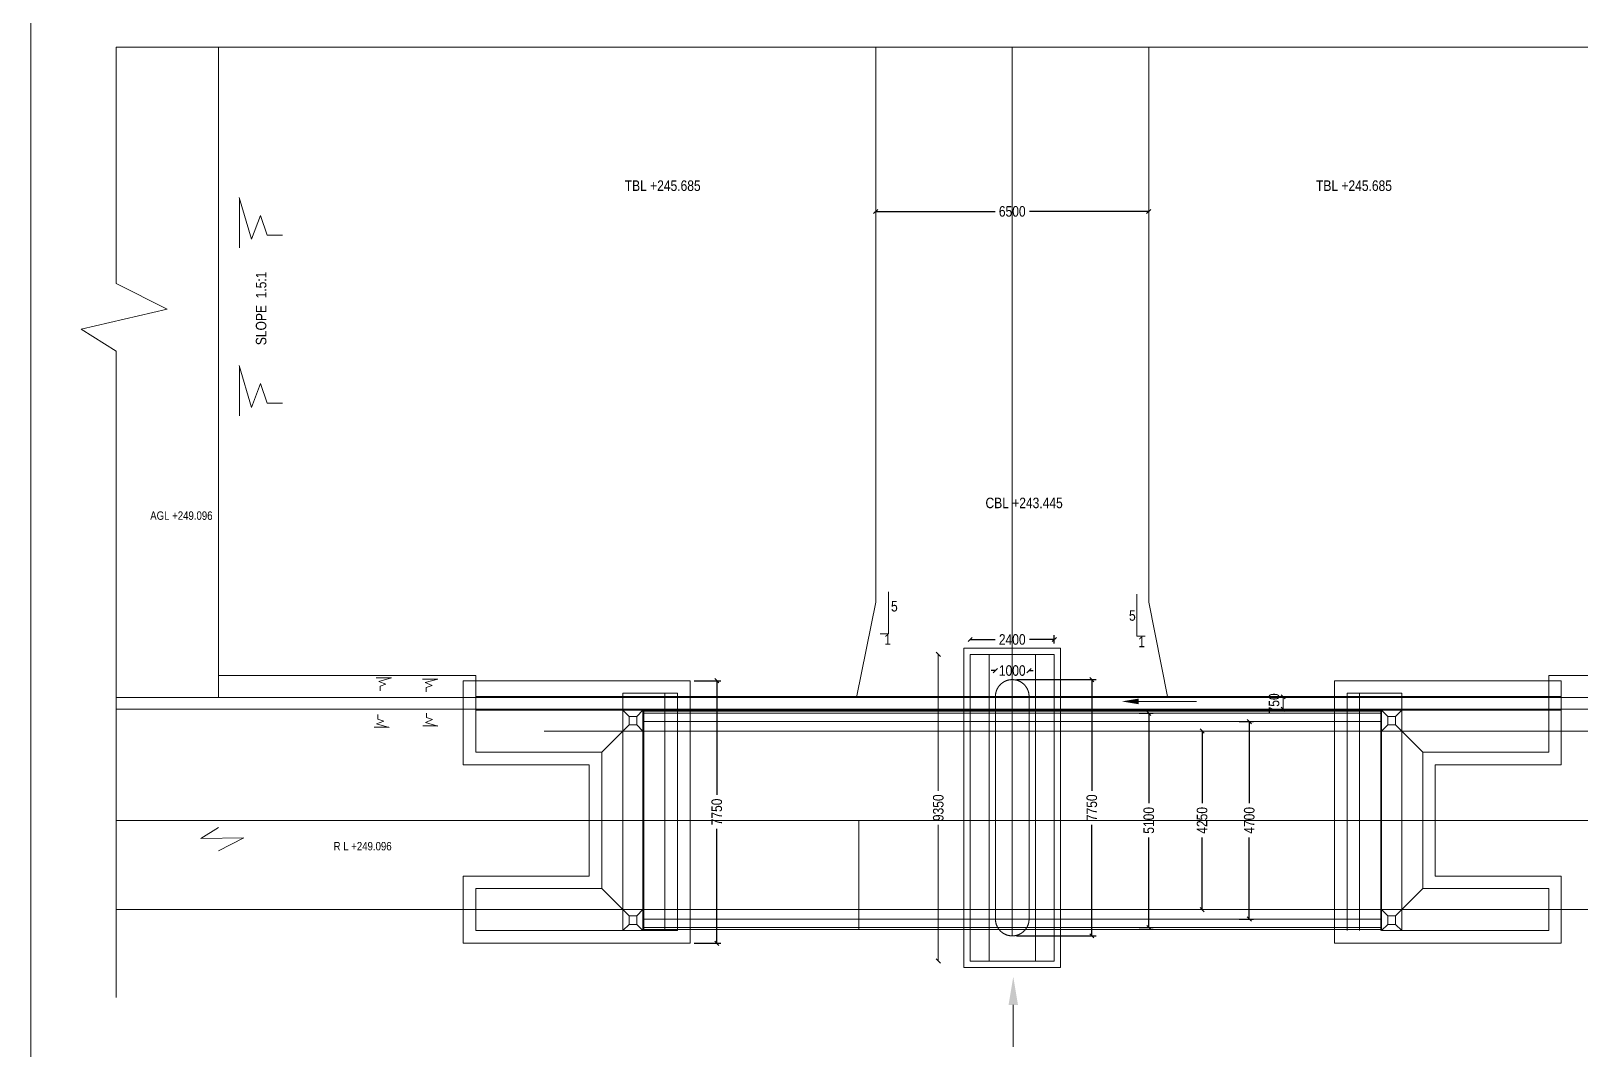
# Model space of a CAD drawing. Header units: millimetres. Extents: x 767120 to 842285, y -73974 to -15864.
# Drawn here: x 767120 to 803994, y -54050 to -29816 of the extents above; entities that cross this region are included whole.
import ezdxf

# ---------------------------------------------------------------- set-up
doc = ezdxf.new("R2010")
doc.units = ezdxf.units.MM
doc.header["$LTSCALE"] = 300
doc.header["$MEASUREMENT"] = 0
doc.linetypes.add('CENTER', pattern=[2, 1.25, -0.25, 0.25, -0.25])
doc.linetypes.add('DASHED', pattern=[0.75, 0.5, -0.25])
doc.layers.add('abutment', color=7, linetype='Continuous')
doc.layers.add('slab', color=7, linetype='Continuous')
doc.styles.add('ARIAL NARROW', font='ARIALN.TTF', dxfattribs={"height": 250})
doc.dimstyles.new('STANDARD$0', dxfattribs={"dimscale": 88.888889, "dimtxt": 0.02, "dimasz": 0.02, "dimexe": 0.05, "dimexo": 0.1, "dimgap": 0.002, "dimtad": 2, "dimdec": 0, "dimzin": 1, "dimdsep": 46, "dimtxsty": 'Standard', "dimcen": 0.09, "dimadec": 0, "dimazin": 0, "dimtfac": 1, "dimtdec": 4, "dimtofl": 0, "dimtmove": 0, "dimatfit": 3, "dimfxl": 1, "dimtolj": 1, "dimtzin": 1, "dimarcsym": 0})

# ---------------------------------------------------------------- blocks, each defined once
blk = doc.blocks.new('_Oblique')
at = {"color": 0, "linetype": 'ByBlock', "lineweight": -2}
blk.add_line((-0.5, -0.5), (0.5, 0.5), dxfattribs=at)
blk = doc.blocks.new('*D96')
at = {"layer": 'Defpoints', "color": 0, "lineweight": 9, "transparency": 16777216}
for p in [(789478, -44302), (789478, -44302), (791478, -44499)]:
    blk.add_point(p, dxfattribs=at)
at = {"layer": 'slab', "color": 0, "lineweight": -2, "transparency": 16777216}
for p, q in [((791478, -44399), (791478, -44202)), ((789478, -44302), (790071, -44302)), ((791478, -44302), (790886, -44302))]:
    blk.add_line(p, q, dxfattribs=at)
at = {"layer": 'slab', "color": 0, "lineweight": -2, "transparency": 16777216, "xscale": 100, "yscale": 100, "zscale": 100, "rotation": 180}
blk.add_blockref('_Oblique', (789478, -44302), dxfattribs=at)
at = {"layer": 'slab', "color": 0, "lineweight": -2, "transparency": 16777216, "xscale": 100, "yscale": 100, "zscale": 100}
blk.add_blockref('_Oblique', (791478, -44302), dxfattribs=at)
at = {"layer": 'slab', "color": 0, "lineweight": 13, "transparency": 16777216, "insert": (790478, -44302), "char_height": 250, "attachment_point": 5, "style": 'ARIAL NARROW'}
blk.add_mtext('\\A1;2400', dxfattribs=at)
blk = doc.blocks.new('*D97')
at = {"layer": 'Defpoints', "color": 0, "lineweight": 9, "transparency": 16777216}
for p in [(790078, -45042), (790078, -45042), (790878, -45042)]:
    blk.add_point(p, dxfattribs=at)
at = {"layer": 'slab', "color": 0, "lineweight": -2, "transparency": 16777216}
for p, q in [((790078, -45042), (789978, -45042)), ((790878, -45042), (790978, -45042))]:
    blk.add_line(p, q, dxfattribs=at)
at = {"layer": 'slab', "color": 0, "lineweight": -2, "transparency": 16777216, "xscale": 100, "yscale": 100, "zscale": 100}
blk.add_blockref('_Oblique', (790078, -45042), dxfattribs=at)
at = {"layer": 'slab', "color": 0, "lineweight": -2, "transparency": 16777216, "xscale": 100, "yscale": 100, "zscale": 100, "rotation": 180}
blk.add_blockref('_Oblique', (790878, -45042), dxfattribs=at)
at = {"layer": 'slab', "color": 0, "lineweight": 13, "transparency": 16777216, "insert": (790478, -45042), "char_height": 250, "attachment_point": 5, "style": 'ARIAL NARROW'}
blk.add_mtext('\\A1;1000', dxfattribs=at)
blk = doc.blocks.new('*D98')
at = {"layer": 'Defpoints', "color": 0, "lineweight": 9, "transparency": 16777216}
for p in [(787228, -34112), (793728, -34112), (793728, -34112)]:
    blk.add_point(p, dxfattribs=at)
at = {"layer": 'slab', "color": 0, "lineweight": -2, "transparency": 16777216}
for p, q in [((787228, -34112), (790072, -34112)), ((793728, -34112), (790885, -34112)), ((793728, -34012), (793728, -34012))]:
    blk.add_line(p, q, dxfattribs=at)
at = {"layer": 'slab', "color": 0, "lineweight": -2, "transparency": 16777216, "xscale": 100, "yscale": 100, "zscale": 100, "rotation": 180}
blk.add_blockref('_Oblique', (787228, -34112), dxfattribs=at)
at = {"layer": 'slab', "color": 0, "lineweight": -2, "transparency": 16777216, "xscale": 100, "yscale": 100, "zscale": 100}
blk.add_blockref('_Oblique', (793728, -34112), dxfattribs=at)
at = {"layer": 'slab', "color": 0, "lineweight": 13, "transparency": 16777216, "insert": (790478, -34112), "char_height": 250, "attachment_point": 5, "style": 'ARIAL NARROW'}
blk.add_mtext('\\A1;6500', dxfattribs=at)
blk = doc.blocks.new('*D99')
at = {"layer": 'Defpoints', "color": 0, "lineweight": 9, "transparency": 16777216}
for p in [(794998, -46482), (794998, -46482), (794998, -50732)]:
    blk.add_point(p, dxfattribs=at)
at = {"layer": 'slab', "color": 0, "lineweight": -2, "transparency": 16777216}
for p, q in [((794998, -46482), (794998, -48197)), ((794998, -50732), (794998, -49017))]:
    blk.add_line(p, q, dxfattribs=at)
at = {"layer": 'slab', "color": 0, "lineweight": -2, "transparency": 16777216, "xscale": 100, "yscale": 100, "zscale": 100}
for p, rotation in [((794998, -46482), 90), ((794998, -50732), 270)]:
    blk.add_blockref('_Oblique', p, dxfattribs=dict(at, rotation=rotation))
at = {"layer": 'slab', "color": 0, "lineweight": 13, "transparency": 16777216, "insert": (794998, -48607), "char_height": 250, "attachment_point": 5, "rotation": 90, "style": 'ARIAL NARROW'}
blk.add_mtext('\\A1;4250', dxfattribs=at)
blk = doc.blocks.new('*D111')
at = {"layer": 'Defpoints', "color": 0, "lineweight": 9, "transparency": 16777216}
for p in [(782808, -45282), (782808, -51532), (783445, -51532)]:
    blk.add_point(p, dxfattribs=at)
at = {"layer": 'slab', "color": 0, "lineweight": -2, "transparency": 16777216}
for p, q in [((782908, -45282), (783545, -45282)), ((783445, -45282), (783445, -48002)), ((783445, -51532), (783445, -48812)), ((782908, -51532), (783545, -51532))]:
    blk.add_line(p, q, dxfattribs=at)
at = {"layer": 'slab', "color": 0, "lineweight": -2, "transparency": 16777216, "xscale": 100, "yscale": 100, "zscale": 100}
for p, rotation in [((783445, -45282), 90), ((783445, -51532), 270)]:
    blk.add_blockref('_Oblique', p, dxfattribs=dict(at, rotation=rotation))
at = {"layer": 'slab', "color": 0, "lineweight": 13, "transparency": 16777216, "insert": (783445, -48407), "char_height": 250, "attachment_point": 5, "rotation": 90, "style": 'ARIAL NARROW'}
blk.add_mtext('\\A1;7750', dxfattribs=at)
blk = doc.blocks.new('*D115')
at = {"layer": 'Defpoints', "color": 0, "lineweight": 9, "transparency": 16777216}
for p in [(795778, -46257), (795778, -50957), (796121, -50957)]:
    blk.add_point(p, dxfattribs=at)
at = {"layer": 'slab', "color": 0, "lineweight": -2, "transparency": 16777216}
for p, q in [((795878, -46257), (796221, -46257)), ((796121, -46257), (796121, -48197)), ((796121, -50957), (796121, -49017)), ((795878, -50957), (796221, -50957))]:
    blk.add_line(p, q, dxfattribs=at)
at = {"layer": 'slab', "color": 0, "lineweight": -2, "transparency": 16777216, "xscale": 100, "yscale": 100, "zscale": 100}
for p, rotation in [((796121, -46257), 90), ((796121, -50957), 270)]:
    blk.add_blockref('_Oblique', p, dxfattribs=dict(at, rotation=rotation))
at = {"layer": 'slab', "color": 0, "lineweight": 13, "transparency": 16777216, "insert": (796121, -48607), "char_height": 250, "attachment_point": 5, "rotation": 90, "style": 'ARIAL NARROW'}
blk.add_mtext('\\A1;4700', dxfattribs=at)
blk = doc.blocks.new('*D116')
at = {"layer": 'Defpoints', "color": 0, "lineweight": 9, "transparency": 16777216}
for p in [(793402, -46057), (793729, -46057), (793402, -51157)]:
    blk.add_point(p, dxfattribs=at)
at = {"layer": 'slab', "color": 0, "lineweight": -2, "transparency": 16777216}
for p, q in [((793502, -46057), (793829, -46057)), ((793729, -46057), (793729, -48201)), ((793729, -51157), (793729, -49013)), ((793502, -51157), (793829, -51157))]:
    blk.add_line(p, q, dxfattribs=at)
at = {"layer": 'slab', "color": 0, "lineweight": -2, "transparency": 16777216, "xscale": 100, "yscale": 100, "zscale": 100}
for p, rotation in [((793729, -46057), 90), ((793729, -51157), 270)]:
    blk.add_blockref('_Oblique', p, dxfattribs=dict(at, rotation=rotation))
at = {"layer": 'slab', "color": 0, "lineweight": 13, "transparency": 16777216, "insert": (793729, -48607), "char_height": 250, "attachment_point": 5, "rotation": 90, "style": 'ARIAL NARROW'}
blk.add_mtext('\\A1;5100', dxfattribs=at)
blk = doc.blocks.new('*D122')
at = {"layer": 'Defpoints', "color": 0, "lineweight": 9, "transparency": 16777216}
for p in [(790478, -45257), (790478, -51357), (792373, -51357)]:
    blk.add_point(p, dxfattribs=at)
at = {"layer": 'slab', "color": 0, "lineweight": -2, "transparency": 16777216}
for p, q in [((790578, -45257), (792473, -45257)), ((792373, -45257), (792373, -47902)), ((792373, -51357), (792373, -48712)), ((790578, -51357), (792473, -51357))]:
    blk.add_line(p, q, dxfattribs=at)
at = {"layer": 'slab', "color": 0, "lineweight": -2, "transparency": 16777216, "xscale": 100, "yscale": 100, "zscale": 100}
for p, rotation in [((792373, -45257), 90), ((792373, -51357), 270)]:
    blk.add_blockref('_Oblique', p, dxfattribs=dict(at, rotation=rotation))
at = {"layer": 'slab', "color": 0, "lineweight": 13, "transparency": 16777216, "insert": (792373, -48307), "char_height": 250, "attachment_point": 5, "rotation": 90, "style": 'ARIAL NARROW'}
blk.add_mtext('\\A1;7750', dxfattribs=at)

msp = doc.modelspace()

# ---------------------------------------------------------------- linework, layer by layer
at = {"linetype": 'DASHED', "lineweight": 13, "ltscale": 200}
for p, q in [((791628.3, -44506.8), (789328.3, -44506.8)), ((789328.3, -44506.8), (789328.3, -48731.8)), ((791628.3, -44506.8), (791628.3, -48731.8)), ((789928.3, -44656.8), (789928.3, -48731.8)), ((791028.3, -44656.8), (791028.3, -48731.8)), ((771579.8, -45156.8), (777708.3, -45156.8)), ((775692.3, -45215.6), (775340.6, -45214.3)), ((775699.8, -45213.4), (775400.6, -45299.1)), ((775400.6, -45299.1), (775569.4, -45363.9)), ((776794.7, -45248.1), (776443, -45242.3)), ((776802.3, -45246.1), (776501.9, -45327.9)), ((776501.9, -45327.9), (776669.9, -45394.9)), ((777708.3, -45156.8), (777708.3, -45656.8)), ((803248.3, -45156.8), (809336.4, -45156.8)), ((777708.3, -45681.8), (769145.2, -45681.8)), ((775569.4, -45363.9), (775429.2, -45411.4)), ((775429.2, -45411.4), (775429.7, -45520.1)), ((776529.1, -45440.6), (776528.2, -45549.2)), ((776669.9, -45394.9), (776529.1, -45440.6)), ((803548.3, -45656.8), (777708.3, -45656.8)), ((803548.3, -45681.8), (777708.3, -45681.8)), ((781208.3, -45581.8), (782508.3, -45581.8)), ((781208.3, -45581.8), (781208.3, -48731.8)), ((782208.3, -45581.8), (782208.3, -48731.8)), ((782508.3, -45581.8), (782508.3, -48731.8)), ((790078.3, -48731.8), (790078.3, -45656.8)), ((790878.3, -48731.8), (790878.3, -45656.8)), ((799748.3, -45581.8), (798448.3, -45581.8)), ((798448.3, -45581.8), (798448.3, -48731.8)), ((798748.3, -45581.8), (798748.3, -48731.8)), ((799748.3, -45581.8), (799748.3, -48731.8)), ((799748.3, -45581.8), (799748.3, -48731.8)), ((803248.3, -45681.8), (809336.4, -45681.8)), ((777708.3, -45956.8), (769145.2, -45956.8)), ((775375.4, -46195.6), (775376.3, -46086.9)), ((776537, -46161.9), (776537.9, -46053.3)), ((803548.3, -45956.8), (777708.3, -45956.8)), ((803548.3, -45981.8), (777708.3, -45981.8)), ((777708.3, -45981.8), (777708.3, -46481.8)), ((780708.3, -45981.8), (777708.3, -45981.8)), ((777708.3, -46981.8), (777708.3, -45981.8)), ((781358.3, -46131.8), (781208.3, -45981.8)), ((781688.3, -45981.8), (781208.3, -45981.8)), ((781538.3, -46131.8), (781688.3, -45981.8)), ((781688.3, -45981.8), (781688.3, -48731.8)), ((781708.3, -45981.8), (781708.3, -48731.8)), ((799248.3, -46006.8), (781708.3, -46006.8)), ((799248.3, -46056.8), (781708.3, -46056.8)), ((799248.3, -45981.8), (799248.3, -48731.8)), ((799248.3, -45981.8), (799248.3, -48731.8)), ((799748.3, -45981.8), (799268.3, -45981.8)), ((799268.3, -45981.8), (799268.3, -48731.8)), ((799418.3, -46131.8), (799268.3, -45981.8)), ((799268.3, -45981.8), (799748.3, -45981.8)), ((799268.3, -45981.8), (799268.3, -48731.8)), ((799418.3, -46131.8), (799268.3, -45981.8)), ((799268.3, -45981.8), (799748.3, -45981.8)), ((799598.3, -46131.8), (799748.3, -45981.8)), ((799598.3, -46131.8), (799748.3, -45981.8)), ((800248.3, -45981.8), (803548.3, -45981.8)), ((803248.3, -45956.8), (809336.4, -45956.8)), ((803248.3, -45981.8), (803248.3, -46481.8)), ((803248.3, -46981.8), (803248.3, -45981.8)), ((775637.8, -46392.4), (775286, -46392.4)), ((775346.4, -46307.8), (775515.4, -46243.6)), ((775645.3, -46394.6), (775346.4, -46307.8)), ((775515.4, -46243.6), (775375.4, -46195.6)), ((776799.4, -46358.8), (776447.6, -46358.8)), ((776508, -46274.1), (776677.1, -46209.9)), ((776806.9, -46360.9), (776508, -46274.1)), ((776677.1, -46209.9), (776537, -46161.9)), ((781208.3, -46481.8), (781358.3, -46331.8)), ((781358.3, -46131.8), (781538.3, -46131.8)), ((781358.3, -46131.8), (781358.3, -46331.8)), ((781358.3, -46331.8), (781538.3, -46331.8)), ((781538.3, -46131.8), (781538.3, -46331.8)), ((781538.3, -46331.8), (781688.3, -46481.8)), ((799248.3, -46256.8), (781708.3, -46256.8)), ((799418.3, -46331.8), (799268.3, -46481.8)), ((799418.3, -46331.8), (799268.3, -46481.8)), ((799598.3, -46131.8), (799418.3, -46131.8)), ((799418.3, -46131.8), (799418.3, -46331.8)), ((799598.3, -46131.8), (799418.3, -46131.8)), ((799418.3, -46131.8), (799418.3, -46331.8)), ((799598.3, -46331.8), (799418.3, -46331.8)), ((799598.3, -46331.8), (799418.3, -46331.8)), ((799598.3, -46131.8), (799598.3, -46331.8)), ((799598.3, -46131.8), (799598.3, -46331.8)), ((799748.3, -46481.8), (799598.3, -46331.8)), ((799748.3, -46481.8), (799598.3, -46331.8)), ((809336.4, -46481.8), (769145.2, -46481.8)), ((780708.3, -46981.8), (781208.3, -46481.8)), ((800248.3, -46981.8), (799748.3, -46481.8)), ((780708.3, -46981.8), (777708.3, -46981.8)), ((780708.3, -46981.8), (780708.3, -48731.8)), ((800248.3, -46981.8), (800248.3, -48731.8)), ((800248.3, -46981.8), (803248.3, -46981.8)), ((786828.3, -51201.8), (786828.3, -48606.8)), ((780708.3, -50231.8), (780708.3, -48731.8)), ((782508.3, -51231.8), (782508.3, -48731.8)), ((782808.3, -51531.8), (782808.3, -48731.8)), ((789328.3, -52106.8), (789328.3, -48731.8)), ((789478.3, -51956.8), (789478.3, -48731.8)), ((789928.3, -51956.8), (789928.3, -48731.8)), ((790078.3, -48731.8), (790078.3, -50956.8)), ((790878.3, -48731.8), (790878.3, -50956.8)), ((791028.3, -51956.8), (791028.3, -48731.8)), ((791478.3, -51956.8), (791478.3, -48731.8)), ((791628.3, -52106.8), (791628.3, -48731.8)), ((780408.3, -49931.8), (777408.3, -49931.8)), ((777408.3, -51531.8), (777408.3, -49931.8)), ((780708.3, -50231.8), (777708.3, -50231.8)), ((780708.3, -50231.8), (781208.3, -50731.8)), ((780708.3, -51531.8), (777408.3, -51531.8)), ((780408.3, -51531.8), (782808.3, -51531.8)), ((791478.3, -51956.8), (789478.3, -51956.8)), ((791628.3, -52106.8), (789328.3, -52106.8))]:
    msp.add_line(p, q, dxfattribs=at)
at = {"color": 0, "linetype": 'ByBlock', "lineweight": 9}
msp.add_lwpolyline([(767119.8, -15863.7), (842284.6, -15863.7), (842284.6, -73973.7), (767119.8, -73973.7)], close=True, dxfattribs=at)
at = {"linetype": 'DASHED', "lineweight": 13, "ltscale": 200}
for centre, start, end in [((790478.3, -45656.8), 0, 180), ((790478.3, -50956.8), 180, 0)]:
    msp.add_arc(centre, 400, start, end, dxfattribs=at)
at = {"layer": 'abutment', "linetype": 'ByBlock', "lineweight": 13, "ltscale": 700}
for p, q in [((809336.4, -30198.3), (769145.2, -30198.3)), ((771579.8, -30198.3), (771579.8, -45681.8)), ((787228.3, -30198.3), (787228.3, -43411.8)), ((793728.3, -30198.3), (793728.3, -43411.8)), ((786782.5, -45640.7), (787228.3, -43411.8)), ((787536.4, -44170.7), (787536.4, -43170.7)), ((793441.8, -44220.7), (793441.8, -43220.7)), ((794177.3, -45656.8), (793728.3, -43411.8)), ((787336.4, -44170.7), (787536.4, -44170.7)), ((793641.8, -44220.7), (793441.8, -44220.7)), ((791478.3, -44656.8), (789478.3, -44656.8)), ((789478.3, -44656.8), (789478.3, -48731.8)), ((791478.3, -44656.8), (791478.3, -48731.8)), ((777408.3, -45281.8), (782808.3, -45281.8)), ((777408.3, -47281.8), (777408.3, -45281.8)), ((782808.3, -45281.8), (782808.3, -48731.8)), ((803548.3, -45281.8), (798148.3, -45281.8)), ((798148.3, -45281.8), (798148.3, -48731.8)), ((803248.3, -45156.8), (803248.3, -45656.8)), ((803548.3, -47281.8), (803548.3, -45281.8)), ((780408.3, -45681.8), (777408.3, -45681.8)), ((777708.3, -45981.8), (777708.3, -45656.8)), ((779140.6, -45681.8), (777708.3, -45681.8)), ((803548.3, -45681.8), (798101.9, -45681.8)), ((800548.3, -45681.8), (803548.3, -45681.8)), ((801816, -45681.8), (803548.3, -45681.8)), ((803248.3, -45981.8), (803248.3, -45656.8)), ((793489.1, -45775.3), (794860.3, -45775.3)), ((780408.3, -47281.8), (777408.3, -47281.8)), ((780408.3, -47281.8), (780408.3, -48731.8)), ((800548.3, -47281.8), (800548.3, -48731.8)), ((800548.3, -47281.8), (803548.3, -47281.8)), ((771164.2, -49039.3), (771579.8, -48774.3)), ((772189.2, -49024.3), (771164.2, -49039.3)), ((771579.8, -49331.8), (772189.2, -49024.3)), ((780408.3, -49931.8), (780408.3, -48731.8)), ((781208.3, -51231.8), (781208.3, -48731.8)), ((781688.3, -51231.8), (781688.3, -48731.8)), ((781708.3, -51231.8), (781708.3, -48731.8)), ((782208.3, -51231.8), (782208.3, -48731.8)), ((798148.3, -51531.8), (798148.3, -48731.8)), ((798448.3, -51231.8), (798448.3, -48731.8)), ((798748.3, -51231.8), (798748.3, -48731.8)), ((799248.3, -51231.8), (799248.3, -48731.8)), ((799268.3, -51231.8), (799268.3, -48731.8)), ((799748.3, -51231.8), (799748.3, -48731.8)), ((800248.3, -50231.8), (800248.3, -48731.8)), ((800548.3, -49931.8), (800548.3, -48731.8)), ((800548.3, -49931.8), (803548.3, -49931.8)), ((803548.3, -51531.8), (803548.3, -49931.8)), ((777708.3, -51231.8), (777708.3, -50231.8)), ((800248.3, -50231.8), (799748.3, -50731.8)), ((800248.3, -50231.8), (803248.3, -50231.8)), ((803248.3, -51231.8), (803248.3, -50231.8)), ((809336.4, -50731.8), (769145.2, -50731.8)), ((781208.3, -50731.8), (781358.3, -50881.8)), ((781358.3, -50881.8), (781538.3, -50881.8)), ((781358.3, -51081.8), (781358.3, -50881.8)), ((781538.3, -50881.8), (781688.3, -50731.8)), ((781538.3, -51081.8), (781538.3, -50881.8)), ((799418.3, -50881.8), (799268.3, -50731.8)), ((799598.3, -50881.8), (799418.3, -50881.8)), ((799418.3, -51081.8), (799418.3, -50881.8)), ((799748.3, -50731.8), (799598.3, -50881.8)), ((799598.3, -51081.8), (799598.3, -50881.8)), ((780708.3, -51231.8), (777708.3, -51231.8)), ((780708.3, -51231.8), (781688.3, -51231.8)), ((781358.3, -51081.8), (781208.3, -51231.8)), ((781358.3, -51081.8), (781538.3, -51081.8)), ((781538.3, -51081.8), (781688.3, -51231.8)), ((781688.3, -51231.8), (782508.3, -51231.8)), ((799248.3, -50956.8), (781708.3, -50956.8)), ((799248.3, -51156.8), (781708.3, -51156.8)), ((799248.3, -51206.8), (781708.3, -51206.8)), ((799418.3, -51081.8), (799268.3, -51231.8)), ((800248.3, -51231.8), (799268.3, -51231.8)), ((799598.3, -51081.8), (799418.3, -51081.8)), ((799598.3, -51081.8), (799748.3, -51231.8)), ((800248.3, -51231.8), (803248.3, -51231.8)), ((800548.3, -51531.8), (798148.3, -51531.8)), ((800248.3, -51531.8), (803548.3, -51531.8))]:
    msp.add_line(p, q, dxfattribs=at)
at = {"layer": 'abutment', "linetype": 'CENTER', "lineweight": 13, "ltscale": 700}
for p, q in [((790478.3, -51356.8), (790478.3, -30198.3)), ((809336.4, -48606.8), (769145.2, -48606.8))]:
    msp.add_line(p, q, dxfattribs=at)
at = {"layer": 'abutment', "linetype": 'ByBlock', "lineweight": 13}
for p, q in [((772079.2, -33778.8), (772368.5, -34775.2)), ((772086.5, -33803.8), (772086.5, -34976.4)), ((772368.5, -34775.2), (772582.5, -34211.6)), ((772582.5, -34211.6), (772742.5, -34678.5)), ((772742.5, -34678.5), (773104.7, -34675.5)), ((772079.2, -37778.8), (772368.5, -38775.2)), ((772086.5, -37803.8), (772086.5, -38976.4)), ((772368.5, -38775.2), (772582.5, -38211.6)), ((772582.5, -38211.6), (772742.5, -38678.5)), ((772742.5, -38678.5), (773104.7, -38675.5)), ((790502.8, -53000.9), (790502.8, -53996.4))]:
    msp.add_line(p, q, dxfattribs=at)
at = {"layer": 'abutment', "linetype": 'ByBlock', "lineweight": 13, "ltscale": 700}
msp.add_lwpolyline([(769145.2, -30198.3), (769145.2, -35826.8), (770364.1, -36441.8), (768314.1, -36911.8), (769145.2, -37441.8), (769145.2, -52823.4)], dxfattribs=at)
at = {"layer": 'abutment', "linetype": 'ByBlock', "lineweight": 13}
for points in [[(793489.1, -45707.8), (793084.1, -45775.3), (793489.1, -45842.8)], [(790615.3, -53000.9), (790502.8, -52325.9), (790390.3, -53000.9)]]:
    msp.add_solid(points, dxfattribs=at)
at = {"layer": 'slab', "lineweight": 13}
for p, q in [((788718.3, -44656.8), (788718.3, -47901.9)), ((796926.9, -45965.3), (796926.9, -45665.3)), ((797025.9, -45665.3), (797026.9, -45665.3)), ((797025.9, -45965.3), (797026.9, -45965.3)), ((788718.3, -51956.8), (788718.3, -48711.7))]:
    msp.add_line(p, q, dxfattribs=at)

# ---------------------------------------------------------------- block references
at = {"layer": 'slab', "lineweight": 13, "xscale": 100, "yscale": 100, "zscale": 100}
for p, rotation in [((788718.3, -44656.8), 90), ((796926.9, -45665.3), 90), ((796926.9, -45965.3), 270), ((788718.3, -51956.8), 270)]:
    msp.add_blockref('_Oblique', p, dxfattribs=dict(at, rotation=rotation))

# ---------------------------------------------------------------- texts
at = {"layer": 'abutment', "linetype": 'ByBlock', "lineweight": 13, "style": 'ARIAL NARROW'}
for s, insert, char_height, width, attachment_point in [('TBL +245.685', (781253.6, -33373.6), 250, 2082.438, 1), ('TBL +245.685', (799516.9, -33373.6), 250, 2082.438, 3), ('CBL +243.445', (789841.3, -40925.5), 250, 2289.738, 1), ('AGL +249.096', (769958, -41252.3), 200, 3284.001, 1), ('5', (787592.5, -43384.4), 250, 2289.738, 1), ('5', (793257.9, -43604.4), 250, 2289.738, 1), ('1', (787432.5, -44174.4), 250, 2289.738, 1), ('1', (793477.9, -44234.4), 250, 2289.738, 1), ('R L +249.096', (774323.1, -49121.6), 200, 3284.001, 1)]:
    msp.add_mtext(s, dxfattribs=dict(at, insert=insert, char_height=char_height, width=width, attachment_point=attachment_point))
at = {"layer": 'abutment', "linetype": 'ByBlock', "lineweight": 13, "insert": (772599.6, -37295.6), "char_height": 250, "attachment_point": 4, "rotation": 90, "style": 'ARIAL NARROW'}
msp.add_mtext('SLOPE  1.5:1', dxfattribs=at)
at = {"layer": 'slab', "lineweight": 13, "char_height": 250, "attachment_point": 5, "rotation": 90, "style": 'ARIAL NARROW'}
for s, insert in [('\\A1;750', (796711.4, -45821.8)), ('\\A1;9350', (788718.3, -48306.8))]:
    msp.add_mtext(s, dxfattribs=dict(at, insert=insert))

# ---------------------------------------------------------------- dimensions: what is measured, and where the dimension line sits
at = {"layer": 'slab', "lineweight": 13}
dim = msp.add_linear_dim(base=(793728.3, -34111.8), p1=(787228.3, -34111.8), p2=(793728.3, -34111.8), dimstyle='STANDARD$0', override={"dimscale": 1, "dimtxt": 250, "dimasz": 100, "dimexe": 100, "dimexo": 100, "dimgap": 100, "dimtad": 0, "dimtoh": 1, "dimzin": 0, "dimtxsty": 'ARIAL NARROW', "dimblk1": 'Oblique', "dimblk2": 'Oblique', "dimsah": 1, "dimtzin": 0}, dxfattribs=at)
dim.commit()
dim.dimension.update_dxf_attribs({"geometry": '*D98', "text_midpoint": (790478.3, -34111.8)})
for base, p1, p2, angle, text, picture, middle in [((789478.3, -44301.8), (791478.3, -44499.2), (789478.3, -44301.8), 180, '2400', '*D96', (790478.3, -44301.8)), ((790078.3, -45041.8), (790878.3, -45041.8), (790078.3, -45041.8), 180, '1000', '*D97', (790478.3, -45041.8)), ((783444.7, -51531.8), (782808.3, -45281.8), (782808.3, -51531.8), 90, '7750', '*D111', (783444.7, -48406.8)), ((792372.6, -51356.8), (790478.3, -45256.8), (790478.3, -51356.8), 90, '7750', '*D122', (792372.6, -48306.8))]:
    dim = msp.add_linear_dim(base=base, p1=p1, p2=p2, angle=angle, text=text, dimstyle='STANDARD$0', override={"dimscale": 1, "dimtxt": 250, "dimasz": 100, "dimexe": 100, "dimexo": 100, "dimgap": 100, "dimtad": 0, "dimtoh": 1, "dimzin": 0, "dimtxsty": 'ARIAL NARROW', "dimblk1": 'Oblique', "dimblk2": 'Oblique', "dimsah": 1, "dimtzin": 0}, dxfattribs=at)
    dim.commit()
    dim.dimension.update_dxf_attribs({"geometry": picture, "text_midpoint": middle})
for base, p1, p2, angle, picture, middle in [((793729, -46056.8), (793401.6, -51156.8), (793401.6, -46056.8), 90, '*D116', (793729, -48606.8)), ((794998.3, -46481.8), (794998.3, -50731.8), (794998.3, -46481.8), 270, '*D99', (794998.3, -48606.8)), ((796120.7, -50956.8), (795778.1, -46256.8), (795778.1, -50956.8), 90, '*D115', (796120.7, -48606.8))]:
    dim = msp.add_linear_dim(base=base, p1=p1, p2=p2, angle=angle, dimstyle='STANDARD$0', override={"dimscale": 1, "dimtxt": 250, "dimasz": 100, "dimexe": 100, "dimexo": 100, "dimgap": 100, "dimtad": 0, "dimtoh": 1, "dimzin": 0, "dimtxsty": 'ARIAL NARROW', "dimblk1": 'Oblique', "dimblk2": 'Oblique', "dimsah": 1, "dimtzin": 0}, dxfattribs=at)
    dim.commit()
    dim.dimension.update_dxf_attribs({"geometry": picture, "text_midpoint": middle})

doc.saveas('drawing.dxf')
